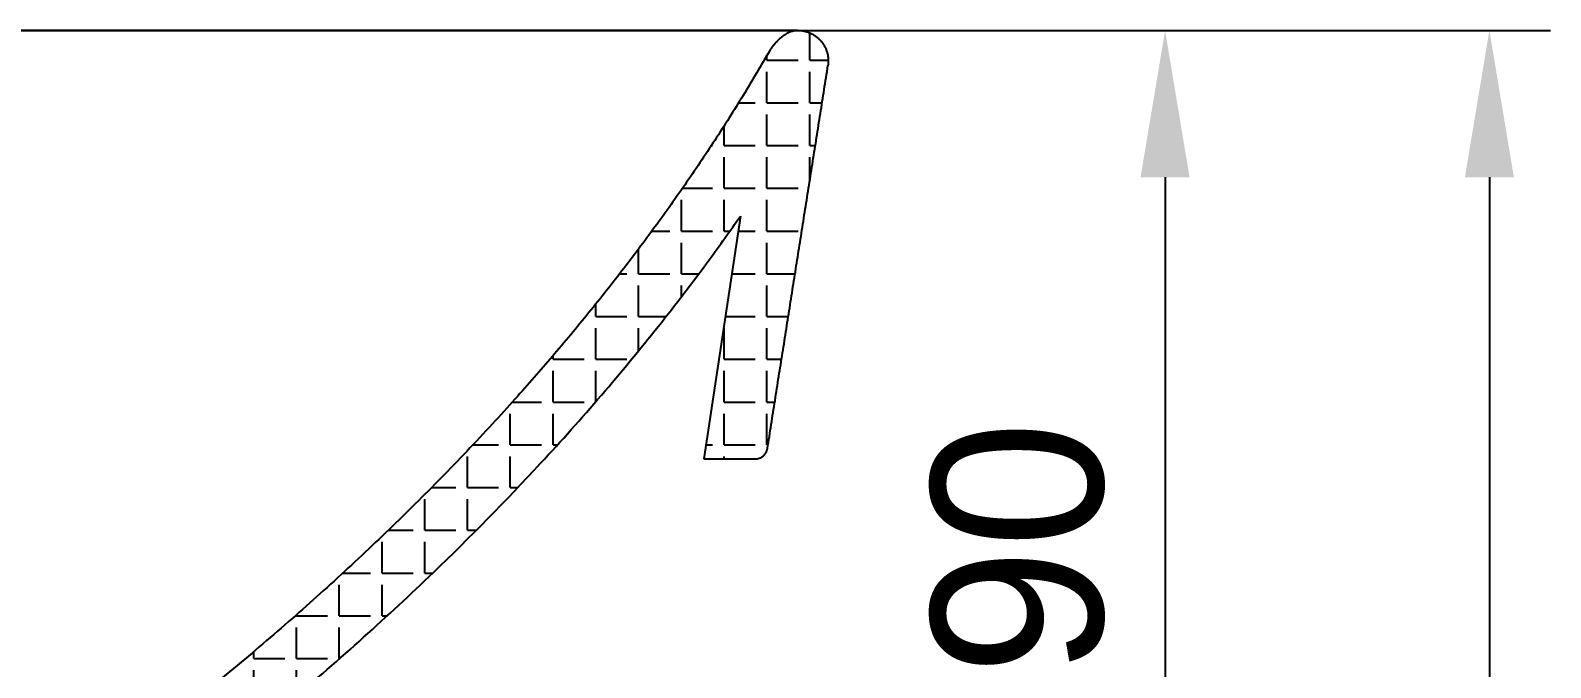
# Model space of a CAD drawing. Header units: millimetres. Extents: x 12300 to 14725, y -475 to 2955.
# Drawn here: x 13347.7 to 13596, y 1069.6 to 1173.7 of the extents above; entities that cross this region are included whole.
import ezdxf
from ezdxf.lldxf.tags import DXFTag

# ---------------------------------------------------------------- set-up
doc = ezdxf.new("R2010")
doc.units = ezdxf.units.MM
doc.header["$LTSCALE"] = 0.2
doc.layers.add('DEFAULT', color=7, linetype='Continuous')
doc.layers.add('Make2D$visible$lines', color=18, linetype='Continuous')
doc.layers.add('LINE', color=7, linetype='Continuous', lineweight=25)
doc.styles.add('h', font='', dxfattribs={"height": 28})
doc.styles.get('h').set_extended_font_data('Haansoft Batang')
tags = doc.linetypes.add('Amconstr', pattern=[9999, 9999, 0]).pattern_tags.tags
tags[6:7] = [DXFTag(74, 4), DXFTag(75, 0), DXFTag(340, '0'), DXFTag(46, 1.0), DXFTag(50, 0.0), DXFTag(44, 0.0), DXFTag(45, 0.0)]
tags[4:5] = [DXFTag(74, 4), DXFTag(75, 0), DXFTag(340, '0'), DXFTag(46, 1.0), DXFTag(50, 0.0), DXFTag(44, 0.0), DXFTag(45, 0.0)]
doc.dimstyles.new('AM_ISO$0', dxfattribs={"dimtxt": 28, "dimasz": 24, "dimexe": 10, "dimexo": 0, "dimgap": 10, "dimtad": 1, "dimdec": 0, "dimdsep": 46, "dimtxsty": 'h', "dimcen": -5, "dimclrd": 256, "dimclre": 256, "dimclrt": 256, "dimadec": 0, "dimazin": 2, "dimtp": 0.1, "dimtm": 0.1, "dimtfac": 0.71, "dimtdec": 0, "dimtmove": 0, "dimatfit": 3, "dimfxl": 0, "dimlwd": -1, "dimlwe": -1, "dimarcsym": 0})

# ---------------------------------------------------------------- blocks, each defined once
blk = doc.blocks.new('*D28')
at = {"layer": 'Defpoints', "color": 0, "linetype": 'Amconstr'}
for p in [(13212.89196512081, 1173.731937132125), (13242.88822449465, 983.7293825644228), (13533.06652966633, 983.7293825644228)]:
    blk.add_point(p, dxfattribs=at)
at = {"layer": 'LINE', "linetype": 'ByBlock'}
for p, q in [((13212.89196512081, 1173.731937132125), (13543.06652966633, 1173.731937132125)), ((13533.06652966633, 1149.731937132125), (13533.06652966633, 1007.729382564423)), ((13242.88822449465, 983.7293825644228), (13543.06652966633, 983.7293825644228))]:
    blk.add_line(p, q, dxfattribs=at)
at = {"layer": 'LINE', "linetype": 'Amconstr'}
for points in [[(13529.06652966633, 1149.731937132125), (13537.06652966633, 1149.731937132125), (13533.06652966633, 1173.731937132125)], [(13529.06652966633, 1007.729382564423), (13537.06652966633, 1007.729382564423), (13533.06652966633, 983.7293825644228)]]:
    blk.add_solid(points, dxfattribs=at)
at = {"layer": 'LINE', "linetype": 'Amconstr', "insert": (13509.06652966633, 1078.73065984827), "char_height": 28, "attachment_point": 5, "rotation": 90, "style": 'h'}
blk.add_mtext('190', dxfattribs=at)
blk = doc.blocks.new('*D29')
at = {"layer": 'Defpoints', "color": 0, "linetype": 'Amconstr'}
for p in [(13396.89950390251, 1173.731937132125), (13396.89950607634, 413.6675011935134), (13586.03617164748, 413.6675011935135)]:
    blk.add_point(p, dxfattribs=at)
at = {"layer": 'LINE', "linetype": 'ByBlock'}
for p, q in [((13396.89950390251, 1173.731937132125), (13596.03617164748, 1173.731937132125)), ((13586.03617164748, 1149.731937132125), (13586.03617164748, 437.6675011935135)), ((13396.89950607634, 413.6675011935134), (13596.03617164748, 413.6675011935135))]:
    blk.add_line(p, q, dxfattribs=at)
at = {"layer": 'LINE', "linetype": 'Amconstr'}
for points in [[(13582.03617164748, 1149.731937132125), (13590.03617164748, 1149.731937132125), (13586.03617164748, 1173.731937132125)], [(13582.03617164748, 437.6675011935135), (13590.03617164748, 437.6675011935135), (13586.03617164748, 413.6675011935135)]]:
    blk.add_solid(points, dxfattribs=at)
at = {"layer": 'LINE', "linetype": 'Amconstr', "insert": (13562.03617164748, 793.6997191628153), "char_height": 28, "attachment_point": 5, "rotation": 90, "style": 'h'}
blk.add_mtext('760', dxfattribs=at)

msp = doc.modelspace()

# ---------------------------------------------------------------- hatches: boundary and pattern name
at = {"layer": 'LINE', "linetype": 'Amconstr'}
h = msp.add_hatch(dxfattribs=at)
h.set_pattern_fill('ANGLE', color=256)
h.set_pattern_definition([(0, (2941.632402175261, 177.0146925701265), (0, 6.985), [5.08, -1.905]), (90, (2941.632402175261, 177.0146925701265), (-6.985, 4.277078946022131e-16), [5.08, -1.905])])
edge = h.paths.add_edge_path()
edge.add_spline(control_points=[(13314.23460613032, 1023.894702472868), (13316.80698811539, 1023.952926503158), (13321.94574720774, 1024.33423305294), (13329.78509502105, 1025.736436907935), (13337.43016538924, 1027.972880521678), (13344.78913928201, 1031.01683081105), (13350.4566062826, 1034.077032696498), (13353.97268216435, 1036.342438312813), (13355.42835606941, 1037.347576571641), (13356.10855687687, 1037.828151505715), (13356.97803038164, 1038.451511202255), (13357.71548581657, 1038.982908584452), (13358.16826777264, 1039.310201385675)], knot_values=[1016.019268727912, 1016.019268727912, 1016.019268727912, 1016.019268727912, 1023.738391219034, 1031.457490090233, 1039.878925333405, 1047.597195750762, 1055.316892662765, 1059.176018286735, 1060.141098968214, 1060.623711753607, 1061.67454574547, 1063.350606491871, 1063.350606491871, 1063.350606491871, 1063.350606491871], degree=3, periodic=0)
edge.add_arc((13030.22975915193, 1496.207285955985), 562.4043130393171, 305.6689462591735, 305.8612319398321)
edge.add_spline(control_points=[(13359.69977307973, 1040.413339914973), (13361.45139090924, 1041.67949440363), (13367.55324398451, 1046.143987681833), (13377.80346199167, 1053.977417347087), (13390.2187416204, 1064.086634087849), (13402.15028525691, 1074.455539056442), (13415.92057316241, 1087.247468203255), (13428.896288006, 1100.436157418604), (13441.00499986482, 1113.996476379769), (13450.18581465213, 1125.095784257581), (13457.68844111661, 1134.909117268785), (13462.03420497669, 1140.98801641451), (13463.70177019189, 1143.385940499907)], knot_values=[1063.350606491871, 1063.350606491871, 1063.350606491871, 1063.350606491871, 1069.834557050233, 1086.032423580469, 1102.048316445413, 1117.860251430353, 1133.448198058886, 1158.426116887653, 1173.341788523288, 1187.977592445303, 1201.631000586591, 1210.393282474104, 1210.393282474104, 1210.393282474104, 1210.393282474104], degree=3, periodic=0)
edge.add_line((13463.70177019192, 1143.385940499948), (13457.7536697151, 1103.731937132125))
edge.add_line((13457.7536697151, 1103.731937132125), (13466.14316903045, 1103.731937132125))
edge.add_spline(control_points=[(13466.14316903045, 1103.731937132125), (13467.86554278775, 1103.731937132139), (13468.12104178379, 1105.43525621809)], knot_values=[1269.5343801242, 1269.5343801242, 1269.5343801242, 1272.378192882057, 1272.378192882057, 1272.378192882057], weights=[1, 0.757740325971052, 0.9999997688685416], degree=2, periodic=0)
edge.add_spline(control_points=[(13478.00356450727, 1167.985406583477), (13473.06230325242, 1136.710331400198), (13468.12104199759, 1105.435256216919)], knot_values=[0, 0, 0, 63.24992521358149, 63.24992521358149, 63.24992521358149], degree=2, periodic=0)
edge.add_spline(control_points=[(13478.00428874896, 1167.990234861467), (13478.34437859394, 1170.257500502001), (13476.84830803524, 1171.994718816077), (13475.39113438328, 1173.686770531322), (13473.15854809878, 1173.730958101719)], knot_values=[0.1018460320831434, 0.1018460320831434, 0.1018460320831434, 4.401061721017036, 4.401061721017036, 8.598431377867785, 8.598431377867785, 8.598431377867785], weights=[1, 0.9089984427784762, 1, 0.9111542191309526, 0.9957905855841885], degree=2, periodic=0)
edge.add_spline(control_points=[(13473.1585480988, 1173.730958101719), (13470.63915864307, 1173.731937132125), (13468.48434052151, 1170.442801058543)], knot_values=[-4.841205494909502, -4.841205494909502, -4.841205494909502, 0.3803375594766329, 0.3803375594766329, 0.3803375594766329], weights=[1, 0.8667467351348728, 1], degree=2, periodic=0)
edge.add_spline(control_points=[(13468.48434052151, 1170.442801058543), (13429.87302124473, 1102.955835427696), (13351.91340266273, 1047.130805346729)], knot_values=[0.3803375594766329, 0.3803375594766329, 0.3803375594766329, 152.0272645552401, 152.0272645552401, 152.0272645552401], weights=[0.9989594475713833, 0.9720673132075023, 0.9968681287681277], degree=2, periodic=0)
edge.add_spline(control_points=[(13351.91340266273, 1047.130805346729), (13347.74345490181, 1044.138341096941), (13344.9672311354, 1042.449256367114), (13339.1857956056, 1039.499903720118), (13336.18870094704, 1038.243776821144), (13331.57174615985, 1036.703396733594), (13330.01444503657, 1036.247828449339), (13326.8690326311, 1035.454149037365), (13325.28202346517, 1035.116316005746), (13322.08606504346, 1034.560082266477), (13320.47823561426, 1034.3418764566), (13317.24963215616, 1034.026203716907), (13315.62998940962, 1033.928847203983), (13314.00840651293, 1033.892143831827)], knot_values=[152.0272645552401, 152.0272645552401, 152.0272645552401, 152.0272645552401, 161.7655184357144, 161.7655184357144, 171.503774864601, 171.503774864601, 176.3711975798807, 176.3711975798807, 181.2386202949257, 181.2386202949257, 186.1060430088602, 186.1060430088602, 190.9734580287766, 190.9734580287766, 190.9734580287766, 190.9734580287766], degree=3, periodic=0)
edge.add_line((13314.00840651293, 1033.892143831827), (13212.89196449296, 1031.60517151863))
edge.add_line((13212.89196449296, 1031.60517151863), (13212.89196449296, 1021.602614153554))
edge.add_line((13212.89196449296, 1021.602614153554), (13314.23460613032, 1023.894702472868))

# ---------------------------------------------------------------- linework, layer by layer
at = {"layer": 'DEFAULT', "color": 0}
for p, q in [((13471.78547306269, 1173.731937132125, 0.1346576630332335), (13472.58602823009, 1173.731937132125, 0.1346576630332339)), ((13463.70177019192, 1143.385940499891, 0.1346576630689311), (13457.7536697151, 1103.731937132125, 0.1346576630689311)), ((13457.7536697151, 1103.731937132125, 0.134657663033212), (13466.14316903045, 1103.731937132125, 0.1346576630332335))]:
    msp.add_line(p, q, dxfattribs=at)
msp.add_lwpolyline([(12953.99845760558, 1173.731937132125), (13472.58602823009, 1173.731937132125)], dxfattribs=at)
for points, weights in [([(13473.1585480988, 1173.730958101719, 0.1346576630332339), (13470.63915864307, 1173.731937132125, 0.1346576630332339), (13468.48434052151, 1170.442801058543, 0.1346576630330524)], [1, 0.8667467351348728, 1]), ([(13468.48434052151, 1170.442801058543, 0.1346576630330524), (13429.87302124473, 1102.955835427696, 0.1346576630282704), (13351.91340266273, 1047.130805346729, 0.1346576630241515)], [0.9989594475713833, 0.9720673132075023, 0.9968681287681277]), ([(13466.14316903045, 1103.731937132125, 0.1346576630332335), (13467.86554278775, 1103.731937132139, 0.134657663065638), (13468.12104178379, 1105.43525621809, 0.1346576630689189)], [1, 0.757740325971052, 0.9999997688685416])]:
    msp.add_rational_spline(points, weights, degree=2, dxfattribs=at)
msp.add_open_spline([(13359.69977307973, 1040.413339914973, 0.1346576630689311), (13361.45139090924, 1041.67949440363, 0.1346576630689311), (13367.55324398451, 1046.143987681833, 0.1346576630689311), (13377.80346199167, 1053.977417347087, 0.1346576630689311), (13390.2187416204, 1064.086634087849, 0.1346576630689311), (13402.15028525691, 1074.455539056442, 0.1346576630689311), (13415.92057316241, 1087.247468203255, 0.1346576630689311), (13428.896288006, 1100.436157418604, 0.1346576630689311), (13441.00499986482, 1113.996476379769, 0.1346576630689311), (13450.18581465213, 1125.095784257581, 0.1346576630689311), (13457.68844111661, 1134.909117268785, 0.1346576630689311), (13462.03420497669, 1140.98801641451, 0.1346576630689311), (13463.70177019189, 1143.385940499907, 0.1346576630689311)], degree=3, knots=[1063.350606491871, 1063.350606491871, 1063.350606491871, 1063.350606491871, 1069.834557050233, 1086.032423580469, 1102.048316445413, 1117.860251430353, 1133.448198058886, 1158.426116887653, 1173.341788523288, 1187.977592445303, 1201.631000586591, 1210.393282474104, 1210.393282474104, 1210.393282474104, 1210.393282474104], dxfattribs=at)
at = {"layer": 'Make2D$visible$lines', "color": 0}
for points, degree in [([(13453.30730027337, 1173.731937132125, 0.1346576630332339), (13212.89196512081, 1173.731937132125, 0.1346576630332339), (12972.47662996825, 1173.731937132125, 0.1346576630332339)], 2), ([(13473.08602801676, 1173.731937132125, 0.1346576630332339), (13466.49311876897, 1173.731937132125, 0.1346576630332339), (13459.90020952117, 1173.731937132125, 0.1346576630332339), (13453.30730027337, 1173.731937132125, 0.1346576630332339)], 3), ([(13468.12104199759, 1105.435256216919, 0.1346576630332339), (13473.06230325242, 1136.710331400198, 0.1346576630332339), (13478.00356450727, 1167.985406583477, 0.1346576630332339)], 2)]:
    msp.add_open_spline(points, degree=degree, dxfattribs=at)
msp.add_rational_spline([(13473.05960698135, 1173.731937132125, 0.1346576630332339), (13475.35223747654, 1173.731937130153, 0.1346576630332339), (13476.84830803524, 1171.994718816077, 0.1346576630332339), (13478.34437859394, 1170.257500502001, 0.1346576630332339), (13478.00428874896, 1167.990234861467, 0.1346576630332339)], [1, 0.9089984427784762, 1, 0.9089984427784762, 1], degree=2, knots=[0, 0, 0, 4.299215688933892, 4.299215688933892, 8.598431377867785, 8.598431377867785, 8.598431377867785], dxfattribs=at)

# ---------------------------------------------------------------- dimensions: what is measured, and where the dimension line sits
at = {"layer": 'LINE', "linetype": 'Amconstr'}
for base, p1, p2, picture, middle in [((13533.06652966633, 983.7293825644228, 0.1346576630332339), (13212.89196512081, 1173.731937132125, 0.1346576630332339), (13242.88822449464, 983.7293825644224, 0.1346576630692464), '*D28', (13509.06652966633, 1078.73065984827, 0.1346576630332339)), ((13586.03617164748, 413.6675011935135, 0.1346576630332339), (13396.8995039025, 1173.731937132125, 0.1346576630332339), (13396.89950607633, 413.6675011935132, 0.1346576630332339), '*D29', (13562.03617164748, 793.6997191628153, 0.1346576630332339))]:
    dim = msp.add_linear_dim(base=base, p1=p1, p2=p2, angle=90, dimstyle='AM_ISO$0', dxfattribs=at)
    dim.commit()
    dim.dimension.update_dxf_attribs({"geometry": picture, "text_midpoint": middle})

doc.saveas('drawing.dxf')
